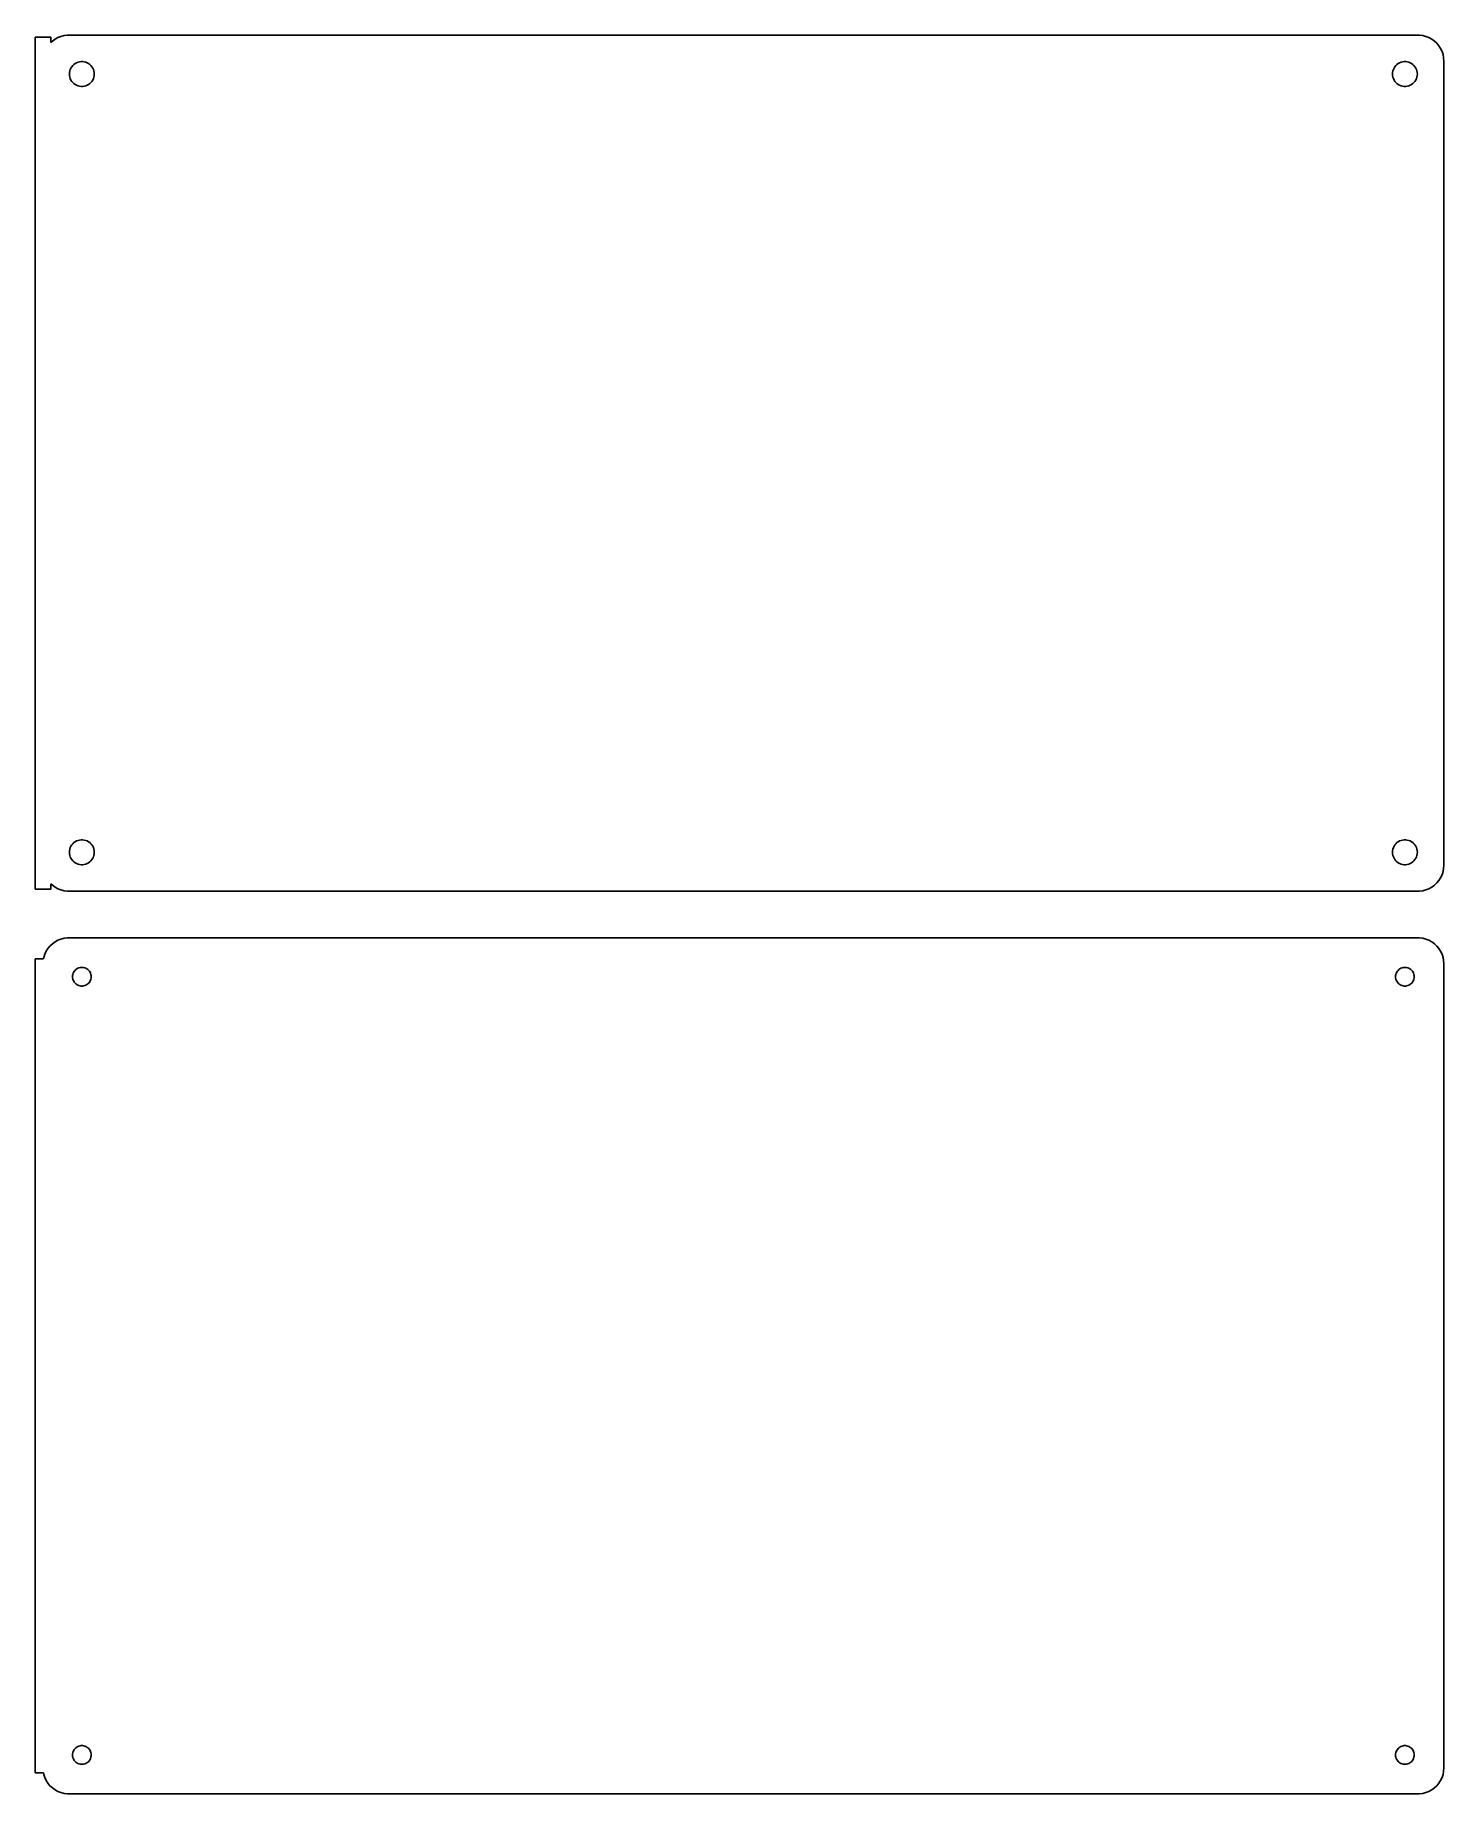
# Model space of a CAD drawing. Header units: metres. Extents: x -136 to 135, y 92 to 430.
import ezdxf

# ---------------------------------------------------------------- set-up
doc = ezdxf.new("R2010")
doc.units = ezdxf.units.M

msp = doc.modelspace()

# ---------------------------------------------------------------- linework, layer by layer
for p, q in [((-133.5, 430.115), (-136.5, 430.115)), ((-136.5, 430.115), (-136.5, 265.885)), ((-133.5, 429.059), (-133.5, 430.115)), ((-133.187, 429.353), (-133.5, 429.059)), ((-132.679, 429.722), (-133.187, 429.353)), ((-132.129, 430.024), (-132.679, 429.722)), ((-131.545, 430.255), (-132.129, 430.024)), ((-130.937, 430.411), (-131.545, 430.255)), ((-130.314, 430.49), (-130.937, 430.411)), ((130.314, 430.49), (-130.314, 430.49)), ((130.937, 430.411), (130.314, 430.49)), ((131.545, 430.255), (130.937, 430.411)), ((132.129, 430.024), (131.545, 430.255)), ((132.679, 429.722), (132.129, 430.024)), ((133.187, 429.353), (132.679, 429.722)), ((133.645, 428.923), (133.187, 429.353)), ((134.045, 428.439), (133.645, 428.923)), ((134.382, 427.909), (134.045, 428.439)), ((134.649, 427.341), (134.382, 427.909)), ((134.843, 426.743), (134.649, 427.341)), ((-129.825, 423.597), (-129.731, 423.883)), ((-129.731, 423.883), (-129.603, 424.156)), ((-129.603, 424.156), (-129.442, 424.411)), ((-129.442, 424.411), (-129.25, 424.643)), ((-129.25, 424.643), (-129.03, 424.849)), ((-129.03, 424.849), (-128.786, 425.026)), ((-128.786, 425.026), (-128.522, 425.172)), ((-128.522, 425.172), (-128.242, 425.283)), ((-128.242, 425.283), (-127.95, 425.357)), ((-127.95, 425.357), (-127.651, 425.395)), ((-127.651, 425.395), (-127.349, 425.395)), ((-127.349, 425.395), (-127.05, 425.357)), ((-127.05, 425.357), (-126.758, 425.283)), ((-126.758, 425.283), (-126.478, 425.172)), ((-126.478, 425.172), (-126.214, 425.026)), ((-126.214, 425.026), (-125.97, 424.849)), ((-125.97, 424.849), (-125.75, 424.643)), ((-125.75, 424.643), (-125.558, 424.411)), ((-125.558, 424.411), (-125.397, 424.156)), ((-125.397, 424.156), (-125.269, 423.883)), ((-125.269, 423.883), (-125.175, 423.597)), ((125.175, 423.597), (125.269, 423.883)), ((125.269, 423.883), (125.397, 424.156)), ((125.397, 424.156), (125.558, 424.411)), ((125.558, 424.411), (125.75, 424.643)), ((125.75, 424.643), (125.97, 424.849)), ((125.97, 424.849), (126.214, 425.026)), ((126.214, 425.026), (126.478, 425.172)), ((126.478, 425.172), (126.758, 425.283)), ((126.758, 425.283), (127.05, 425.357)), ((127.05, 425.357), (127.349, 425.395)), ((127.349, 425.395), (127.651, 425.395)), ((127.651, 425.395), (127.95, 425.357)), ((127.95, 425.357), (128.242, 425.283)), ((128.242, 425.283), (128.522, 425.172)), ((128.522, 425.172), (128.786, 425.026)), ((128.786, 425.026), (129.03, 424.849)), ((129.03, 424.849), (129.25, 424.643)), ((129.25, 424.643), (129.442, 424.411)), ((129.442, 424.411), (129.603, 424.156)), ((129.603, 424.156), (129.731, 423.883)), ((129.731, 423.883), (129.825, 423.597)), ((134.961, 426.127), (134.843, 426.743)), ((135, 425.5), (134.961, 426.127)), ((135, 270.5), (135, 425.5)), ((-129.9, 423), (-129.881, 423.301)), ((-129.881, 422.699), (-129.9, 423)), ((-129.881, 423.301), (-129.825, 423.597)), ((-129.825, 422.403), (-129.881, 422.699)), ((-129.731, 422.117), (-129.825, 422.403)), ((-129.603, 421.844), (-129.731, 422.117)), ((-129.442, 421.589), (-129.603, 421.844)), ((-129.25, 421.357), (-129.442, 421.589)), ((-129.03, 421.151), (-129.25, 421.357)), ((-128.786, 420.974), (-129.03, 421.151)), ((-128.522, 420.828), (-128.786, 420.974)), ((-128.242, 420.717), (-128.522, 420.828)), ((-127.95, 420.643), (-128.242, 420.717)), ((-127.651, 420.605), (-127.95, 420.643)), ((-127.349, 420.605), (-127.651, 420.605)), ((-127.05, 420.643), (-127.349, 420.605)), ((-126.758, 420.717), (-127.05, 420.643)), ((-126.478, 420.828), (-126.758, 420.717)), ((-126.214, 420.974), (-126.478, 420.828)), ((-125.97, 421.151), (-126.214, 420.974)), ((-125.75, 421.357), (-125.97, 421.151)), ((-125.558, 421.589), (-125.75, 421.357)), ((-125.397, 421.844), (-125.558, 421.589)), ((-125.269, 422.117), (-125.397, 421.844)), ((-125.175, 422.403), (-125.269, 422.117)), ((-125.175, 423.597), (-125.119, 423.301)), ((-125.119, 422.699), (-125.175, 422.403)), ((-125.119, 423.301), (-125.1, 423)), ((-125.1, 423), (-125.119, 422.699)), ((125.1, 423), (125.119, 423.301)), ((125.119, 422.699), (125.1, 423)), ((125.119, 423.301), (125.175, 423.597)), ((125.175, 422.403), (125.119, 422.699)), ((125.269, 422.117), (125.175, 422.403)), ((125.397, 421.844), (125.269, 422.117)), ((125.558, 421.589), (125.397, 421.844)), ((125.75, 421.357), (125.558, 421.589)), ((125.97, 421.151), (125.75, 421.357)), ((126.214, 420.974), (125.97, 421.151)), ((126.478, 420.828), (126.214, 420.974)), ((126.758, 420.717), (126.478, 420.828)), ((127.05, 420.643), (126.758, 420.717)), ((127.349, 420.605), (127.05, 420.643)), ((127.651, 420.605), (127.349, 420.605)), ((127.95, 420.643), (127.651, 420.605)), ((128.242, 420.717), (127.95, 420.643)), ((128.522, 420.828), (128.242, 420.717)), ((128.786, 420.974), (128.522, 420.828)), ((129.03, 421.151), (128.786, 420.974)), ((129.25, 421.357), (129.03, 421.151)), ((129.442, 421.589), (129.25, 421.357)), ((129.603, 421.844), (129.442, 421.589)), ((129.731, 422.117), (129.603, 421.844)), ((129.825, 422.403), (129.731, 422.117)), ((129.825, 423.597), (129.881, 423.301)), ((129.881, 422.699), (129.825, 422.403)), ((129.881, 423.301), (129.9, 423)), ((129.9, 423), (129.881, 422.699)), ((-129.442, 274.411), (-129.25, 274.643)), ((-129.25, 274.643), (-129.03, 274.849)), ((-129.03, 274.849), (-128.786, 275.026)), ((-128.786, 275.026), (-128.522, 275.172)), ((-128.522, 275.172), (-128.242, 275.283)), ((-128.242, 275.283), (-127.95, 275.357)), ((-127.95, 275.357), (-127.651, 275.395)), ((-127.651, 275.395), (-127.349, 275.395)), ((-127.349, 275.395), (-127.05, 275.357)), ((-127.05, 275.357), (-126.758, 275.283)), ((-126.758, 275.283), (-126.478, 275.172)), ((-126.478, 275.172), (-126.214, 275.026)), ((-126.214, 275.026), (-125.97, 274.849)), ((-125.97, 274.849), (-125.75, 274.643)), ((-125.75, 274.643), (-125.558, 274.411)), ((125.558, 274.411), (125.75, 274.643)), ((125.75, 274.643), (125.97, 274.849)), ((125.97, 274.849), (126.214, 275.026)), ((126.214, 275.026), (126.478, 275.172)), ((126.478, 275.172), (126.758, 275.283)), ((126.758, 275.283), (127.05, 275.357)), ((127.05, 275.357), (127.349, 275.395)), ((127.349, 275.395), (127.651, 275.395)), ((127.651, 275.395), (127.95, 275.357)), ((127.95, 275.357), (128.242, 275.283)), ((128.242, 275.283), (128.522, 275.172)), ((128.522, 275.172), (128.786, 275.026)), ((128.786, 275.026), (129.03, 274.849)), ((129.03, 274.849), (129.25, 274.643)), ((129.25, 274.643), (129.442, 274.411)), ((-129.9, 273), (-129.881, 273.301)), ((-129.881, 272.699), (-129.9, 273)), ((-129.881, 273.301), (-129.825, 273.597)), ((-129.825, 272.403), (-129.881, 272.699)), ((-129.825, 273.597), (-129.731, 273.883)), ((-129.731, 272.117), (-129.825, 272.403)), ((-129.731, 273.883), (-129.603, 274.156)), ((-129.603, 271.844), (-129.731, 272.117)), ((-129.603, 274.156), (-129.442, 274.411)), ((-129.442, 271.589), (-129.603, 271.844)), ((-129.25, 271.357), (-129.442, 271.589)), ((-129.03, 271.151), (-129.25, 271.357)), ((-125.75, 271.357), (-125.97, 271.151)), ((-125.558, 271.589), (-125.75, 271.357)), ((-125.558, 274.411), (-125.397, 274.156)), ((-125.397, 271.844), (-125.558, 271.589)), ((-125.397, 274.156), (-125.269, 273.883)), ((-125.269, 272.117), (-125.397, 271.844)), ((-125.269, 273.883), (-125.175, 273.597)), ((-125.175, 272.403), (-125.269, 272.117)), ((-125.175, 273.597), (-125.119, 273.301)), ((-125.119, 272.699), (-125.175, 272.403)), ((-125.119, 273.301), (-125.1, 273)), ((-125.1, 273), (-125.119, 272.699)), ((125.1, 273), (125.119, 273.301)), ((125.119, 272.699), (125.1, 273)), ((125.119, 273.301), (125.175, 273.597)), ((125.175, 272.403), (125.119, 272.699)), ((125.175, 273.597), (125.269, 273.883)), ((125.269, 272.117), (125.175, 272.403)), ((125.269, 273.883), (125.397, 274.156)), ((125.397, 271.844), (125.269, 272.117)), ((125.397, 274.156), (125.558, 274.411)), ((125.558, 271.589), (125.397, 271.844)), ((125.75, 271.357), (125.558, 271.589)), ((125.97, 271.151), (125.75, 271.357)), ((129.25, 271.357), (129.03, 271.151)), ((129.442, 271.589), (129.25, 271.357)), ((129.442, 274.411), (129.603, 274.156)), ((129.603, 271.844), (129.442, 271.589)), ((129.603, 274.156), (129.731, 273.883)), ((129.731, 272.117), (129.603, 271.844)), ((129.731, 273.883), (129.825, 273.597)), ((129.825, 272.403), (129.731, 272.117)), ((129.825, 273.597), (129.881, 273.301)), ((129.881, 272.699), (129.825, 272.403)), ((129.881, 273.301), (129.9, 273)), ((129.9, 273), (129.881, 272.699)), ((-128.786, 270.974), (-129.03, 271.151)), ((-128.522, 270.828), (-128.786, 270.974)), ((-128.242, 270.717), (-128.522, 270.828)), ((-127.95, 270.643), (-128.242, 270.717)), ((-127.651, 270.605), (-127.95, 270.643)), ((-127.349, 270.605), (-127.651, 270.605)), ((-127.05, 270.643), (-127.349, 270.605)), ((-126.758, 270.717), (-127.05, 270.643)), ((-126.478, 270.828), (-126.758, 270.717)), ((-126.214, 270.974), (-126.478, 270.828)), ((-125.97, 271.151), (-126.214, 270.974)), ((126.214, 270.974), (125.97, 271.151)), ((126.478, 270.828), (126.214, 270.974)), ((126.758, 270.717), (126.478, 270.828)), ((127.05, 270.643), (126.758, 270.717)), ((127.349, 270.605), (127.05, 270.643)), ((127.651, 270.605), (127.349, 270.605)), ((127.95, 270.643), (127.651, 270.605)), ((128.242, 270.717), (127.95, 270.643)), ((128.522, 270.828), (128.242, 270.717)), ((128.786, 270.974), (128.522, 270.828)), ((129.03, 271.151), (128.786, 270.974)), ((134.045, 267.561), (134.382, 268.091)), ((134.382, 268.091), (134.649, 268.659)), ((134.649, 268.659), (134.843, 269.257)), ((134.843, 269.257), (134.961, 269.873)), ((134.961, 269.873), (135, 270.5)), ((-136.5, 265.885), (-133.5, 265.885)), ((-133.5, 265.885), (-133.5, 266.941)), ((-133.5, 266.941), (-133.187, 266.647)), ((-133.187, 266.647), (-132.679, 266.278)), ((-132.679, 266.278), (-132.129, 265.976)), ((-132.129, 265.976), (-131.545, 265.745)), ((-131.545, 265.745), (-130.937, 265.589)), ((-130.937, 265.589), (-130.314, 265.51)), ((-130.314, 265.51), (130.314, 265.51)), ((130.314, 265.51), (130.937, 265.589)), ((130.937, 265.589), (131.545, 265.745)), ((131.545, 265.745), (132.129, 265.976)), ((132.129, 265.976), (132.679, 266.278)), ((132.679, 266.278), (133.187, 266.647)), ((133.187, 266.647), (133.645, 267.077)), ((133.645, 267.077), (134.045, 267.561)), ((-134.045, 254.439), (-134.382, 253.909)), ((-133.645, 254.923), (-134.045, 254.439)), ((-133.187, 255.353), (-133.645, 254.923)), ((-132.679, 255.722), (-133.187, 255.353)), ((-132.129, 256.024), (-132.679, 255.722)), ((-131.545, 256.255), (-132.129, 256.024)), ((-130.937, 256.411), (-131.545, 256.255)), ((-130.314, 256.49), (-130.937, 256.411)), ((130.314, 256.49), (-130.314, 256.49)), ((130.937, 256.411), (130.314, 256.49)), ((131.545, 256.255), (130.937, 256.411)), ((132.129, 256.024), (131.545, 256.255)), ((132.679, 255.722), (132.129, 256.024)), ((133.187, 255.353), (132.679, 255.722)), ((133.645, 254.923), (133.187, 255.353)), ((134.045, 254.439), (133.645, 254.923)), ((134.382, 253.909), (134.045, 254.439)), ((-134.9, 252.444), (-136.5, 252.444)), ((-136.5, 252.444), (-136.5, 95.5558)), ((-134.843, 252.743), (-134.9, 252.444)), ((-134.649, 253.341), (-134.843, 252.743)), ((-134.382, 253.909), (-134.649, 253.341)), ((134.649, 253.341), (134.382, 253.909)), ((134.843, 252.743), (134.649, 253.341)), ((134.961, 252.127), (134.843, 252.743)), ((135, 251.5), (134.961, 252.127)), ((135, 96.5), (135, 251.5)), ((-129.3, 249), (-129.286, 249.226)), ((-129.286, 248.774), (-129.3, 249)), ((-129.286, 249.226), (-129.243, 249.448)), ((-129.243, 248.552), (-129.286, 248.774)), ((-129.243, 249.448), (-129.174, 249.663)), ((-129.174, 248.337), (-129.243, 248.552)), ((-129.174, 249.663), (-129.077, 249.867)), ((-129.077, 248.133), (-129.174, 248.337)), ((-129.077, 249.867), (-128.956, 250.058)), ((-128.956, 247.942), (-129.077, 248.133)), ((-128.956, 250.058), (-128.812, 250.232)), ((-128.812, 247.768), (-128.956, 247.942)), ((-128.812, 250.232), (-128.647, 250.387)), ((-128.647, 247.613), (-128.812, 247.768)), ((-128.647, 250.387), (-128.464, 250.52)), ((-128.464, 247.48), (-128.647, 247.613)), ((-128.464, 250.52), (-128.266, 250.629)), ((-128.266, 247.371), (-128.464, 247.48)), ((-128.266, 250.629), (-128.056, 250.712)), ((-128.056, 250.712), (-127.837, 250.768)), ((-127.837, 250.768), (-127.613, 250.796)), ((-127.613, 250.796), (-127.387, 250.796)), ((-127.387, 250.796), (-127.163, 250.768)), ((-127.163, 250.768), (-126.944, 250.712)), ((-126.944, 250.712), (-126.734, 250.629)), ((-126.734, 250.629), (-126.536, 250.52)), ((-126.536, 247.48), (-126.734, 247.371)), ((-126.536, 250.52), (-126.353, 250.387)), ((-126.353, 247.613), (-126.536, 247.48)), ((-126.353, 250.387), (-126.188, 250.232)), ((-126.188, 247.768), (-126.353, 247.613)), ((-126.188, 250.232), (-126.044, 250.058)), ((-126.044, 247.942), (-126.188, 247.768)), ((-126.044, 250.058), (-125.923, 249.867)), ((-125.923, 248.133), (-126.044, 247.942)), ((-125.923, 249.867), (-125.826, 249.663)), ((-125.826, 248.337), (-125.923, 248.133)), ((-125.826, 249.663), (-125.757, 249.448)), ((-125.757, 248.552), (-125.826, 248.337)), ((-125.757, 249.448), (-125.714, 249.226)), ((-125.714, 248.774), (-125.757, 248.552)), ((-125.714, 249.226), (-125.7, 249)), ((-125.7, 249), (-125.714, 248.774)), ((125.7, 249), (125.714, 249.226)), ((125.714, 248.774), (125.7, 249)), ((125.714, 249.226), (125.757, 249.448)), ((125.757, 248.552), (125.714, 248.774)), ((125.757, 249.448), (125.826, 249.663)), ((125.826, 248.337), (125.757, 248.552)), ((125.826, 249.663), (125.923, 249.867)), ((125.923, 248.133), (125.826, 248.337)), ((125.923, 249.867), (126.044, 250.058)), ((126.044, 247.942), (125.923, 248.133)), ((126.044, 250.058), (126.188, 250.232)), ((126.188, 247.768), (126.044, 247.942)), ((126.188, 250.232), (126.353, 250.387)), ((126.353, 247.613), (126.188, 247.768)), ((126.353, 250.387), (126.536, 250.52)), ((126.536, 247.48), (126.353, 247.613)), ((126.536, 250.52), (126.734, 250.629)), ((126.734, 247.371), (126.536, 247.48)), ((126.734, 250.629), (126.944, 250.712)), ((126.944, 250.712), (127.163, 250.768)), ((127.163, 250.768), (127.387, 250.796)), ((127.387, 250.796), (127.613, 250.796)), ((127.613, 250.796), (127.837, 250.768)), ((127.837, 250.768), (128.056, 250.712)), ((128.056, 250.712), (128.266, 250.629)), ((128.266, 250.629), (128.464, 250.52)), ((128.464, 247.48), (128.266, 247.371)), ((128.464, 250.52), (128.647, 250.387)), ((128.647, 247.613), (128.464, 247.48)), ((128.647, 250.387), (128.812, 250.232)), ((128.812, 247.768), (128.647, 247.613)), ((128.812, 250.232), (128.956, 250.058)), ((128.956, 247.942), (128.812, 247.768)), ((128.956, 250.058), (129.077, 249.867)), ((129.077, 248.133), (128.956, 247.942)), ((129.077, 249.867), (129.174, 249.663)), ((129.174, 248.337), (129.077, 248.133)), ((129.174, 249.663), (129.243, 249.448)), ((129.243, 248.552), (129.174, 248.337)), ((129.243, 249.448), (129.286, 249.226)), ((129.286, 248.774), (129.243, 248.552)), ((129.286, 249.226), (129.3, 249)), ((129.3, 249), (129.286, 248.774)), ((-128.056, 247.288), (-128.266, 247.371)), ((-127.837, 247.232), (-128.056, 247.288)), ((-127.613, 247.204), (-127.837, 247.232)), ((-127.387, 247.204), (-127.613, 247.204)), ((-127.163, 247.232), (-127.387, 247.204)), ((-126.944, 247.288), (-127.163, 247.232)), ((-126.734, 247.371), (-126.944, 247.288)), ((126.944, 247.288), (126.734, 247.371)), ((127.163, 247.232), (126.944, 247.288)), ((127.387, 247.204), (127.163, 247.232)), ((127.613, 247.204), (127.387, 247.204)), ((127.837, 247.232), (127.613, 247.204)), ((128.056, 247.288), (127.837, 247.232)), ((128.266, 247.371), (128.056, 247.288)), ((-129.3, 99), (-129.286, 99.2256)), ((-129.286, 98.7744), (-129.3, 99)), ((-129.286, 99.2256), (-129.243, 99.4476)), ((-129.243, 98.5524), (-129.286, 98.7744)), ((-129.243, 99.4476), (-129.174, 99.6626)), ((-129.174, 98.3374), (-129.243, 98.5524)), ((-129.174, 99.6626), (-129.077, 99.8672)), ((-129.077, 98.1328), (-129.174, 98.3374)), ((-129.077, 99.8672), (-128.956, 100.058)), ((-128.956, 100.058), (-128.812, 100.232)), ((-128.812, 100.232), (-128.647, 100.387)), ((-128.647, 100.387), (-128.464, 100.52)), ((-128.464, 100.52), (-128.266, 100.629)), ((-128.266, 100.629), (-128.056, 100.712)), ((-128.056, 100.712), (-127.837, 100.768)), ((-127.837, 100.768), (-127.613, 100.796)), ((-127.613, 100.796), (-127.387, 100.796)), ((-127.387, 100.796), (-127.163, 100.768)), ((-127.163, 100.768), (-126.944, 100.712)), ((-126.944, 100.712), (-126.734, 100.629)), ((-126.734, 100.629), (-126.536, 100.52)), ((-126.536, 100.52), (-126.353, 100.387)), ((-126.353, 100.387), (-126.188, 100.232)), ((-126.188, 100.232), (-126.044, 100.058)), ((-126.044, 100.058), (-125.923, 99.8672)), ((-125.923, 99.8672), (-125.826, 99.6626)), ((-125.826, 98.3374), (-125.923, 98.1328)), ((-125.826, 99.6626), (-125.757, 99.4476)), ((-125.757, 98.5524), (-125.826, 98.3374)), ((-125.757, 99.4476), (-125.714, 99.2256)), ((-125.714, 98.7744), (-125.757, 98.5524)), ((-125.714, 99.2256), (-125.7, 99)), ((-125.7, 99), (-125.714, 98.7744)), ((125.7, 99), (125.714, 99.2256)), ((125.714, 98.7744), (125.7, 99)), ((125.714, 99.2256), (125.757, 99.4476)), ((125.757, 98.5524), (125.714, 98.7744)), ((125.757, 99.4476), (125.826, 99.6626)), ((125.826, 98.3374), (125.757, 98.5524)), ((125.826, 99.6626), (125.923, 99.8672)), ((125.923, 98.1328), (125.826, 98.3374)), ((125.923, 99.8672), (126.044, 100.058)), ((126.044, 100.058), (126.188, 100.232)), ((126.188, 100.232), (126.353, 100.387)), ((126.353, 100.387), (126.536, 100.52)), ((126.536, 100.52), (126.734, 100.629)), ((126.734, 100.629), (126.944, 100.712)), ((126.944, 100.712), (127.163, 100.768)), ((127.163, 100.768), (127.387, 100.796)), ((127.387, 100.796), (127.613, 100.796)), ((127.613, 100.796), (127.837, 100.768)), ((127.837, 100.768), (128.056, 100.712)), ((128.056, 100.712), (128.266, 100.629)), ((128.266, 100.629), (128.464, 100.52)), ((128.464, 100.52), (128.647, 100.387)), ((128.647, 100.387), (128.812, 100.232)), ((128.812, 100.232), (128.956, 100.058)), ((128.956, 100.058), (129.077, 99.8672)), ((129.077, 99.8672), (129.174, 99.6626)), ((129.174, 98.3374), (129.077, 98.1328)), ((129.174, 99.6626), (129.243, 99.4476)), ((129.243, 98.5524), (129.174, 98.3374)), ((129.243, 99.4476), (129.286, 99.2256)), ((129.286, 98.7744), (129.243, 98.5524)), ((129.286, 99.2256), (129.3, 99)), ((129.3, 99), (129.286, 98.7744)), ((-136.5, 95.5558), (-134.9, 95.5558)), ((-134.9, 95.5558), (-134.843, 95.2566)), ((-134.843, 95.2566), (-134.649, 94.6594)), ((-128.956, 97.942), (-129.077, 98.1328)), ((-128.812, 97.7678), (-128.956, 97.942)), ((-128.647, 97.6131), (-128.812, 97.7678)), ((-128.464, 97.4802), (-128.647, 97.6131)), ((-128.266, 97.3713), (-128.464, 97.4802)), ((-128.056, 97.2881), (-128.266, 97.3713)), ((-127.837, 97.2319), (-128.056, 97.2881)), ((-127.613, 97.2036), (-127.837, 97.2319)), ((-127.387, 97.2036), (-127.613, 97.2036)), ((-127.163, 97.2319), (-127.387, 97.2036)), ((-126.944, 97.2881), (-127.163, 97.2319)), ((-126.734, 97.3713), (-126.944, 97.2881)), ((-126.536, 97.4802), (-126.734, 97.3713)), ((-126.353, 97.6131), (-126.536, 97.4802)), ((-126.188, 97.7678), (-126.353, 97.6131)), ((-126.044, 97.942), (-126.188, 97.7678)), ((-125.923, 98.1328), (-126.044, 97.942)), ((126.044, 97.942), (125.923, 98.1328)), ((126.188, 97.7678), (126.044, 97.942)), ((126.353, 97.6131), (126.188, 97.7678)), ((126.536, 97.4802), (126.353, 97.6131)), ((126.734, 97.3713), (126.536, 97.4802)), ((126.944, 97.2881), (126.734, 97.3713)), ((127.163, 97.2319), (126.944, 97.2881)), ((127.387, 97.2036), (127.163, 97.2319)), ((127.613, 97.2036), (127.387, 97.2036)), ((127.837, 97.2319), (127.613, 97.2036)), ((128.056, 97.2881), (127.837, 97.2319)), ((128.266, 97.3713), (128.056, 97.2881)), ((128.464, 97.4802), (128.266, 97.3713)), ((128.647, 97.6131), (128.464, 97.4802)), ((128.812, 97.7678), (128.647, 97.6131)), ((128.956, 97.942), (128.812, 97.7678)), ((129.077, 98.1328), (128.956, 97.942)), ((134.649, 94.6594), (134.843, 95.2566)), ((134.843, 95.2566), (134.961, 95.8733)), ((134.961, 95.8733), (135, 96.5)), ((-134.649, 94.6594), (-134.382, 94.0912)), ((-134.382, 94.0912), (-134.045, 93.5611)), ((-134.045, 93.5611), (-133.645, 93.0773)), ((-133.645, 93.0773), (-133.187, 92.6474)), ((-133.187, 92.6474), (-132.679, 92.2784)), ((-132.679, 92.2784), (-132.129, 91.9759)), ((-132.129, 91.9759), (-131.545, 91.7447)), ((-131.545, 91.7447), (-130.937, 91.5886)), ((-130.937, 91.5886), (-130.314, 91.5099)), ((130.314, 91.5099), (130.937, 91.5886)), ((130.937, 91.5886), (131.545, 91.7447)), ((131.545, 91.7447), (132.129, 91.9759)), ((132.129, 91.9759), (132.679, 92.2784)), ((132.679, 92.2784), (133.187, 92.6474)), ((133.187, 92.6474), (133.645, 93.0773)), ((133.645, 93.0773), (134.045, 93.5611)), ((134.045, 93.5611), (134.382, 94.0912)), ((134.382, 94.0912), (134.649, 94.6594)), ((-130.314, 91.5099), (130.314, 91.5099))]:
    msp.add_line(p, q)

doc.saveas('drawing.dxf')
